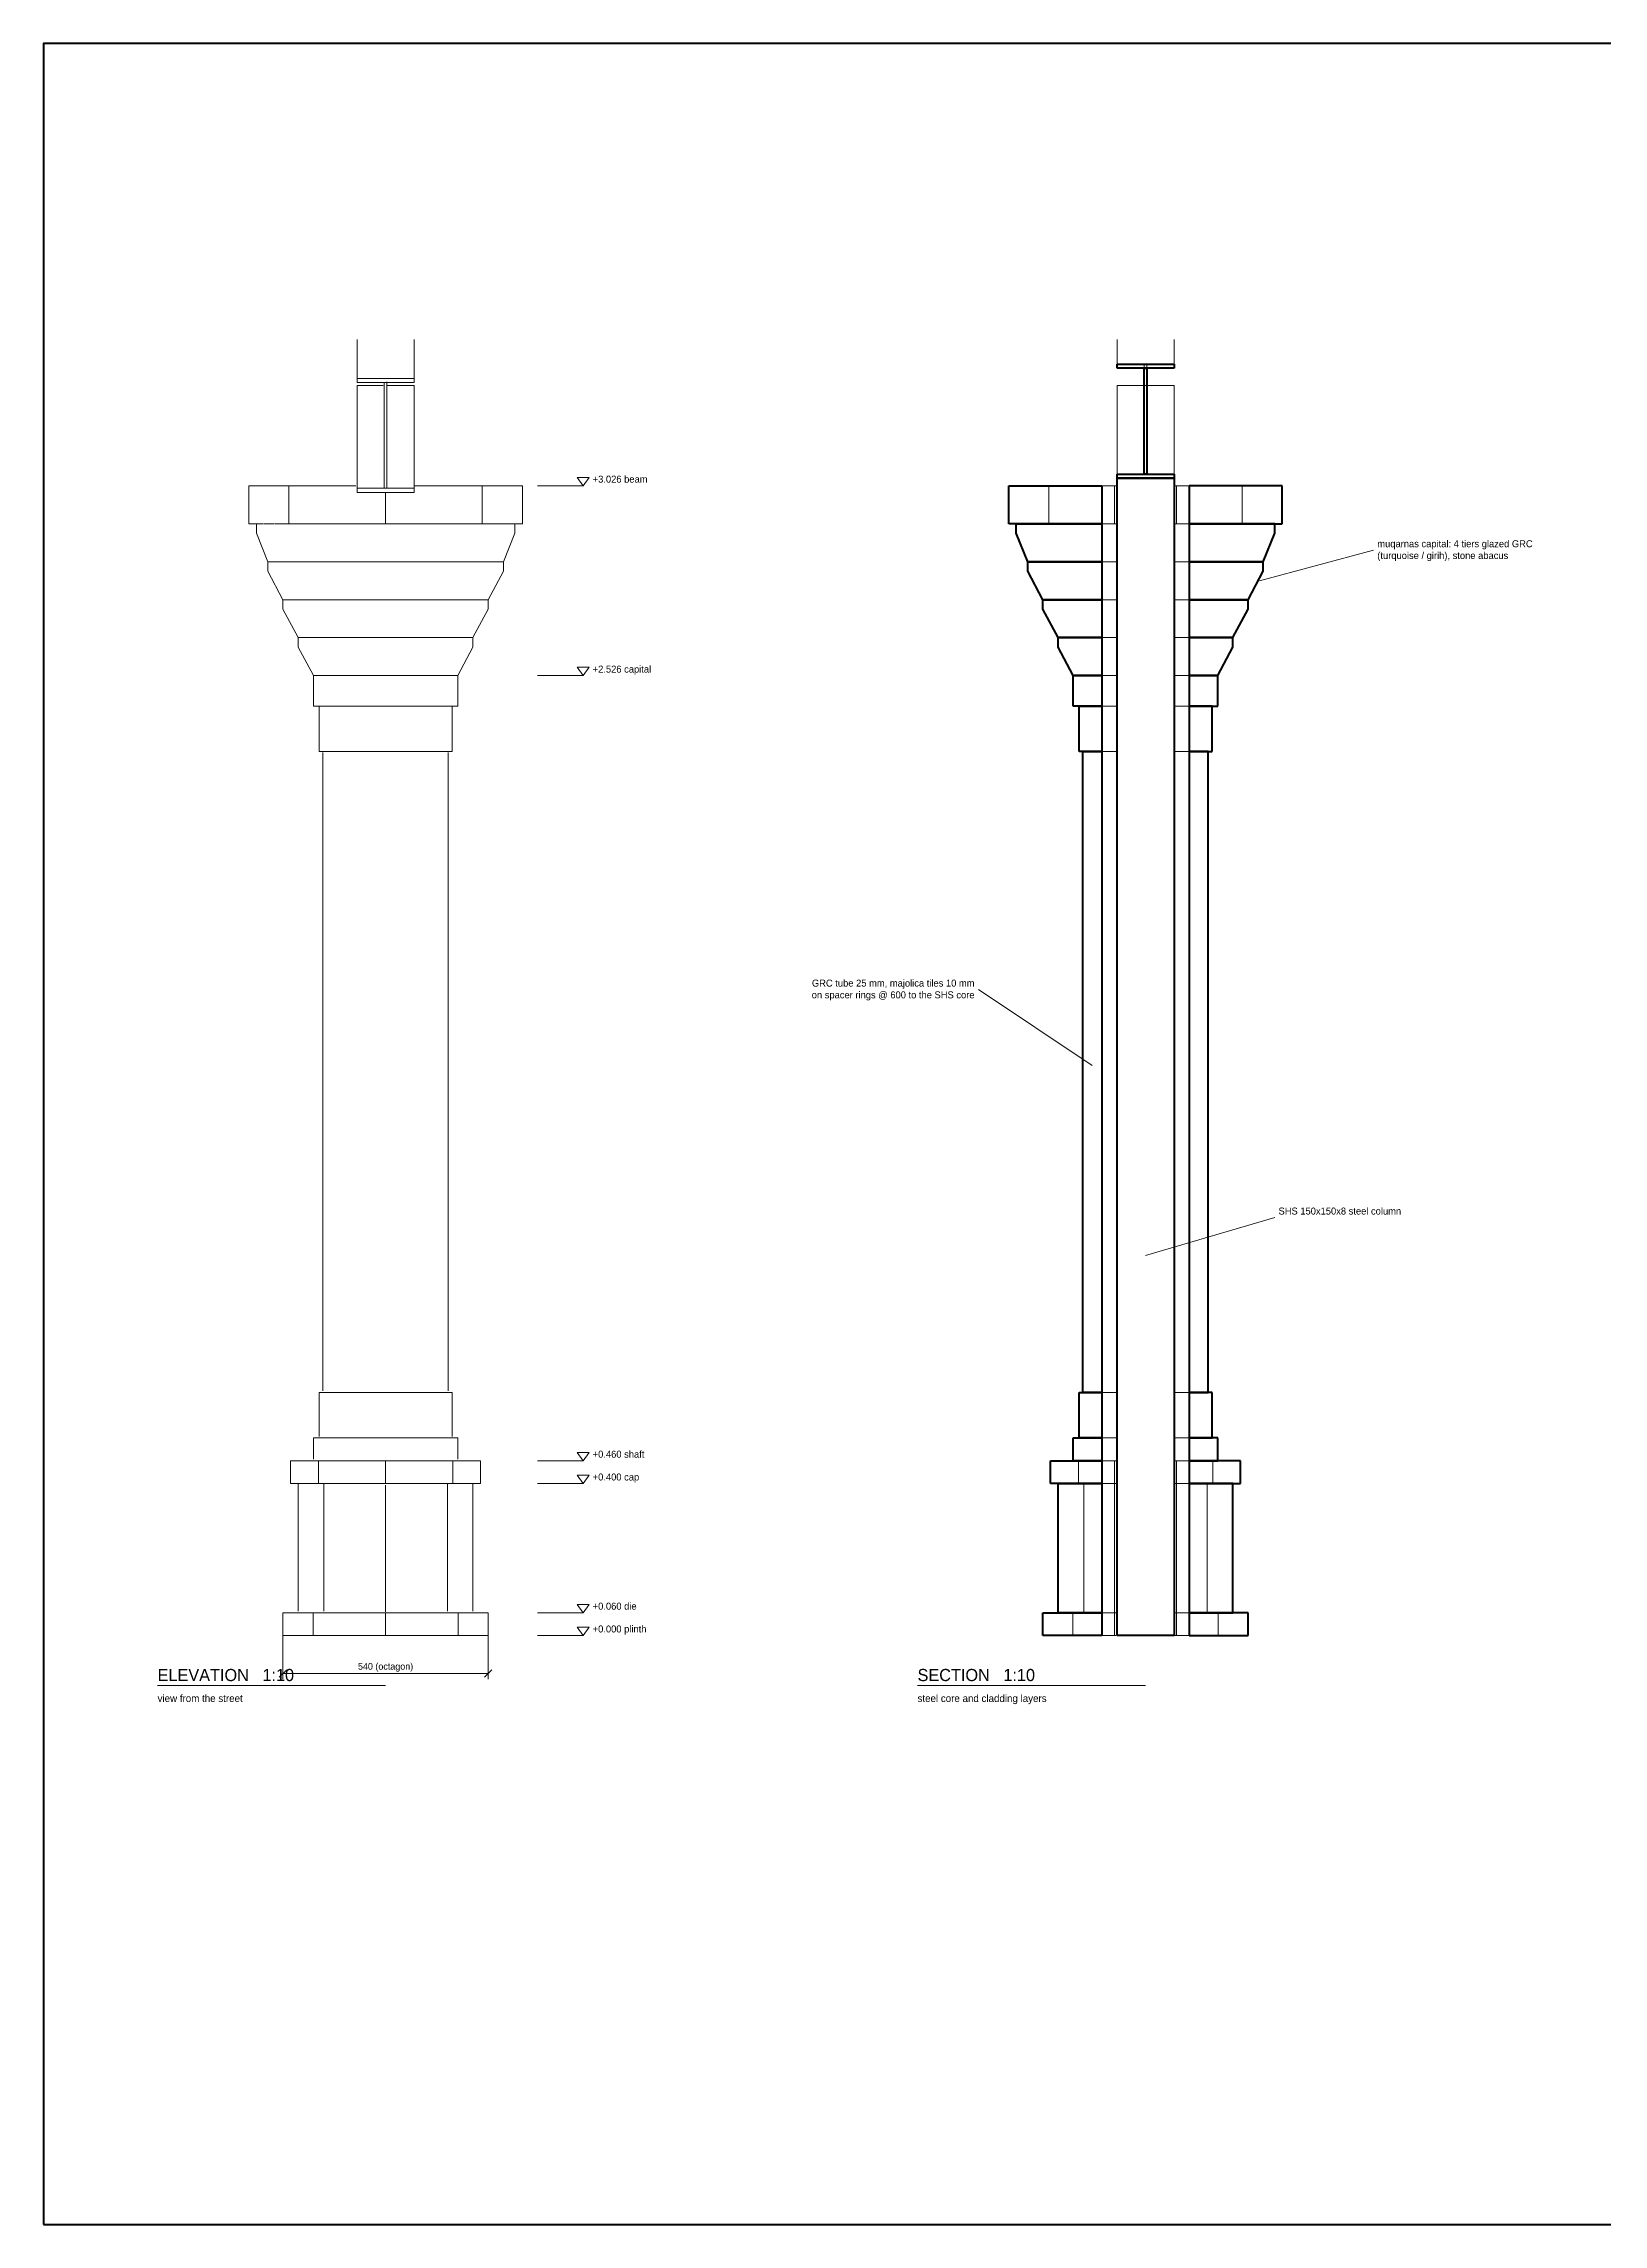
# Model space of a CAD drawing. Header units: metres. Extents: x 10 to 831, y 10 to 584.
# Drawn here: x 10 to 420, y 10 to 584 of the extents above; entities that cross this region are included whole.
import ezdxf
from ezdxf.enums import TextEntityAlignment as Align

# ---------------------------------------------------------------- set-up
doc = ezdxf.new("R2010")
doc.units = ezdxf.units.M
for name, color, linetype, lineweight in [('CUT', 7, 'Continuous', 50), ('DIM', 1, 'Continuous', 13), ('FRAME', 7, 'Continuous', 50), ('TXT', 7, 'Continuous', 18), ('VIS', 8, 'Continuous', 13)]:
    doc.layers.add(name, color=color, linetype=linetype, lineweight=lineweight)

msp = doc.modelspace()

# ---------------------------------------------------------------- linework, layer by layer
at = {"layer": 'CUT'}
for p, q in [((292.5, 499.641), (307.5, 499.641)), ((292.5, 498.571), (292.5, 499.641)), ((307.5, 499.641), (307.5, 498.571)), ((307.5, 498.571), (292.5, 498.571)), ((299.645, 498.571), (300.355, 498.571)), ((299.645, 470.711), (299.645, 498.571)), ((300.355, 498.571), (300.355, 470.711)), ((292.5, 470.711), (307.5, 470.711)), ((292.5, 469.641), (292.5, 470.711)), ((300.355, 470.711), (299.645, 470.711)), ((307.5, 470.711), (307.5, 469.641)), ((264, 457.64), (264, 467.64)), ((264, 467.64), (288.5, 467.64)), ((288.5, 467.64), (288.5, 457.64)), ((292.5, 469.641), (307.5, 469.641)), ((292.5, 165), (292.5, 469.641)), ((307.5, 469.641), (292.5, 469.641)), ((307.5, 469.641), (307.5, 165)), ((336, 467.64), (311.5, 467.64)), ((311.5, 467.64), (311.5, 457.64)), ((336, 457.64), (336, 467.64)), ((288.5, 457.64), (264, 457.64)), ((266, 455.14), (266, 457.64)), ((266, 457.64), (288.5, 457.64)), ((269, 447.64), (266, 455.14)), ((288.5, 457.64), (288.5, 447.64)), ((334, 457.64), (311.5, 457.64)), ((311.5, 457.64), (311.5, 447.64)), ((311.5, 457.64), (336, 457.64)), ((331, 447.64), (334, 455.14)), ((334, 455.14), (334, 457.64)), ((269, 445.14), (269, 447.64)), ((269, 447.64), (288.5, 447.64)), ((288.5, 447.64), (269, 447.64)), ((273, 437.64), (269, 445.14)), ((288.5, 447.64), (288.5, 437.64)), ((331, 447.64), (311.5, 447.64)), ((311.5, 447.64), (311.5, 437.64)), ((311.5, 447.64), (331, 447.64)), ((327, 437.64), (331, 445.14)), ((331, 445.14), (331, 447.64)), ((273, 435.14), (273, 437.64)), ((273, 437.64), (288.5, 437.64)), ((288.5, 437.64), (273, 437.64)), ((288.5, 437.64), (288.5, 427.64)), ((327, 437.64), (311.5, 437.64)), ((311.5, 437.64), (311.5, 427.64)), ((311.5, 437.64), (327, 437.64)), ((327, 435.14), (327, 437.64)), ((277, 427.64), (273, 435.14)), ((323, 427.64), (327, 435.14)), ((277, 425.14), (277, 427.64)), ((277, 427.64), (288.5, 427.64)), ((288.5, 427.64), (277, 427.64)), ((281, 417.64), (277, 425.14)), ((288.5, 427.64), (288.5, 417.64)), ((323, 427.64), (311.5, 427.64)), ((311.5, 427.64), (311.5, 417.64)), ((311.5, 427.64), (323, 427.64)), ((319, 417.64), (323, 425.14)), ((323, 425.14), (323, 427.64)), ((281, 409.64), (281, 417.64)), ((281, 417.64), (288.5, 417.64)), ((288.5, 417.64), (281, 417.64)), ((288.5, 417.64), (288.5, 409.64)), ((319, 417.64), (311.5, 417.64)), ((311.5, 417.64), (311.5, 409.64)), ((311.5, 417.64), (319, 417.64)), ((319, 409.64), (319, 417.64)), ((288.5, 409.64), (281, 409.64)), ((282.5, 397.64), (282.5, 409.64)), ((282.5, 409.64), (288.5, 409.64)), ((288.5, 409.64), (288.5, 397.64)), ((317.5, 409.64), (311.5, 409.64)), ((311.5, 409.64), (311.5, 397.64)), ((311.5, 409.64), (319, 409.64)), ((317.5, 397.64), (317.5, 409.64)), ((288.5, 397.64), (282.5, 397.64)), ((283.5, 229), (283.5, 397.64)), ((283.5, 397.64), (288.5, 397.64)), ((288.5, 397.64), (288.5, 229)), ((316.5, 397.64), (311.5, 397.64)), ((311.5, 397.64), (311.5, 229)), ((311.5, 397.64), (317.5, 397.64)), ((316.5, 229), (316.5, 397.64)), ((282.5, 217), (282.5, 229)), ((282.5, 229), (288.5, 229)), ((288.5, 229), (283.5, 229)), ((288.5, 229), (288.5, 217)), ((317.5, 229), (311.5, 229)), ((311.5, 229), (311.5, 217)), ((311.5, 229), (316.5, 229)), ((317.5, 217), (317.5, 229)), ((281, 211), (281, 217)), ((281, 217), (288.5, 217)), ((288.5, 217), (282.5, 217)), ((288.5, 217), (288.5, 211)), ((319, 217), (311.5, 217)), ((311.5, 217), (311.5, 211)), ((311.5, 217), (317.5, 217)), ((319, 211), (319, 217)), ((275, 205), (275, 211)), ((275, 211), (288.5, 211)), ((288.5, 211), (281, 211)), ((288.5, 211), (288.5, 205)), ((325, 211), (311.5, 211)), ((311.5, 211), (311.5, 205)), ((311.5, 211), (319, 211)), ((325, 205), (325, 211)), ((288.5, 205), (275, 205)), ((277, 171), (277, 205)), ((277, 205), (288.5, 205)), ((288.5, 205), (288.5, 171)), ((323, 205), (311.5, 205)), ((311.5, 205), (311.5, 171)), ((311.5, 205), (325, 205)), ((323, 171), (323, 205)), ((273, 165), (273, 171)), ((273, 171), (288.5, 171)), ((288.5, 171), (277, 171)), ((288.5, 171), (288.5, 165)), ((327, 171), (311.5, 171)), ((311.5, 171), (311.5, 165)), ((311.5, 171), (323, 171)), ((327, 165), (327, 171)), ((288.5, 165), (273, 165)), ((307.5, 165), (292.5, 165)), ((311.5, 165), (327, 165))]:
    msp.add_line(p, q, dxfattribs=at)
at = {"layer": 'DIM'}
for p, q in [((140, 467.641), (152, 467.641)), ((140, 417.641), (152, 417.641)), ((140, 211), (152, 211)), ((140, 205), (152, 205)), ((140, 171), (152, 171)), ((73, 165), (73, 153.5)), ((127, 165), (127, 153.5)), ((140, 165), (152, 165)), ((72, 154), (74, 156)), ((73, 155), (127, 155)), ((126, 154), (128, 156))]:
    msp.add_line(p, q, dxfattribs=at)
for points in [[(150.4, 469.841), (153.6, 469.841), (152, 467.641), (150.4, 469.841)], [(150.4, 419.841), (153.6, 419.841), (152, 417.641), (150.4, 419.841)], [(150.4, 213.2), (153.6, 213.2), (152, 211), (150.4, 213.2)], [(150.4, 207.2), (153.6, 207.2), (152, 205), (150.4, 207.2)], [(150.4, 173.2), (153.6, 173.2), (152, 171), (150.4, 173.2)], [(150.4, 167.2), (153.6, 167.2), (152, 165), (150.4, 167.2)]]:
    msp.add_lwpolyline(points, dxfattribs=at)
at = {"layer": 'FRAME'}
msp.add_lwpolyline([(10, 10), (831, 10), (831, 584), (10, 584), (10, 10)], close=True, dxfattribs=at)
at = {"layer": 'TXT'}
for p, q in [((330, 442.641), (360, 450.641)), ((286, 315), (256, 335)), ((300, 265), (334, 275)), ((40, 151.8), (100, 151.8)), ((240, 151.8), (300, 151.8))]:
    msp.add_line(p, q, dxfattribs=at)
at = {"layer": 'VIS'}
for p, q in [((92.5, 506.141), (92.5, 495.891)), ((107.5, 495.891), (107.5, 506.141)), ((292.5, 506.141), (292.5, 499.641)), ((307.5, 499.641), (307.5, 506.141)), ((292.5, 499.641), (307.5, 499.641)), ((292.5, 498.571), (292.5, 499.641)), ((292.5, 498.571), (292.5, 499.64)), ((299.645, 499.63), (299.645, 498.571)), ((300.355, 498.571), (300.355, 499.64)), ((307.5, 498.571), (307.5, 499.641)), ((307.5, 499.63), (307.5, 498.571)), ((92.5, 495.891), (107.5, 495.891)), ((92.5, 494.821), (92.5, 495.891)), ((92.5, 494.821), (92.5, 494.831)), ((107.5, 494.821), (92.5, 494.821)), ((99.392, 493.995), (92.5, 493.995)), ((92.5, 493.995), (92.5, 466.961)), ((92.5, 493.995), (92.5, 493.728)), ((99.645, 494.821), (100.355, 494.821)), ((99.645, 466.961), (99.645, 494.821)), ((100.355, 493.995), (100.355, 495.004)), ((100.355, 494.821), (100.355, 494.831)), ((100.355, 466.961), (100.355, 494.821)), ((100.355, 493.995), (100.355, 466.961)), ((107.5, 493.995), (100.405, 493.995)), ((107.5, 494.821), (107.5, 495.891)), ((107.5, 495.88), (107.5, 494.821)), ((107.5, 466.961), (107.5, 493.995)), ((307.5, 498.571), (292.5, 498.571)), ((307.5, 493.995), (292.5, 493.995)), ((292.5, 493.995), (292.5, 493.728)), ((292.5, 493.995), (292.5, 470.711)), ((299.645, 498.571), (300.355, 498.571)), ((299.645, 470.711), (299.645, 498.571)), ((299.645, 498.437), (299.645, 493.995)), ((299.645, 493.995), (300.355, 493.995)), ((299.645, 470.711), (299.645, 493.995)), ((300.355, 493.995), (300.355, 498.638)), ((300.355, 470.711), (300.355, 498.571)), ((300.355, 493.995), (300.355, 470.711)), ((307.5, 470.711), (307.5, 493.995)), ((292.5, 470.711), (307.5, 470.711)), ((292.5, 469.641), (292.5, 470.711)), ((292.5, 469.641), (292.5, 470.71)), ((300.355, 470.711), (299.645, 470.711)), ((307.5, 469.641), (307.5, 470.711)), ((307.5, 470.7), (307.5, 469.641)), ((64, 457.64), (64, 467.64)), ((64, 467.64), (64.078, 467.64)), ((74.544, 467.64), (64, 467.64)), ((74.544, 457.64), (74.544, 467.64)), ((92.139, 467.64), (74.544, 467.64)), ((92.5, 466.961), (107.5, 466.961)), ((92.5, 465.891), (92.5, 466.961)), ((92.5, 465.891), (92.5, 465.901)), ((107.5, 465.891), (92.5, 465.891)), ((99.645, 466.961), (99.645, 466.971)), ((100.355, 466.961), (99.645, 466.961)), ((100, 465.64), (100, 457.64)), ((107.5, 465.891), (107.5, 466.961)), ((107.5, 466.95), (107.5, 465.891)), ((125.456, 467.64), (107.674, 467.64)), ((125.456, 457.64), (125.456, 467.64)), ((136, 467.64), (125.456, 467.64)), ((136, 457.64), (136, 467.64)), ((264, 457.64), (264, 467.64)), ((264, 467.64), (274.544, 467.64)), ((264, 467.64), (288.5, 467.64)), ((274.544, 457.64), (274.544, 467.64)), ((274.544, 467.64), (288.582, 467.64)), ((288.5, 467.64), (291.868, 467.64)), ((288.5, 467.64), (288.5, 457.64)), ((291.868, 467.64), (292.423, 467.64)), ((291.868, 467.64), (291.868, 457.64)), ((292.5, 469.641), (307.5, 469.641)), ((292.5, 165), (292.5, 469.641)), ((307.5, 469.641), (292.5, 469.641)), ((292.5, 469.241), (292.5, 165)), ((307.5, 469.641), (307.5, 469.641)), ((307.5, 165), (307.5, 469.641)), ((307.5, 165), (307.5, 469.441)), ((307.762, 467.64), (308.132, 467.64)), ((308.132, 467.64), (311.5, 467.64)), ((308.132, 467.64), (308.132, 457.64)), ((336, 467.64), (311.5, 467.64)), ((311.5, 467.64), (311.5, 457.64)), ((311.605, 467.64), (325.456, 467.64)), ((325.456, 457.64), (325.456, 467.64)), ((325.456, 467.64), (336, 467.64)), ((336, 457.64), (336, 467.64)), ((64, 457.64), (64.078, 457.64)), ((67.722, 457.64), (64, 457.64)), ((66, 455.14), (66, 457.432)), ((69, 447.64), (66, 455.14)), ((68.588, 457.64), (67.843, 457.64)), ((69.272, 457.64), (68.574, 457.64)), ((70.598, 457.64), (68.588, 457.64)), ((74.544, 457.64), (70.745, 457.64)), ((83.903, 457.64), (74.544, 457.64)), ((86.989, 457.64), (83.813, 457.64)), ((90.537, 457.64), (86.989, 457.64)), ((88.769, 457.64), (87.085, 457.64)), ((100, 457.64), (90.454, 457.64)), ((109.359, 457.64), (100, 457.64)), ((113.011, 457.64), (109.266, 457.64)), ((112.728, 457.64), (111.043, 457.64)), ((116.02, 457.64), (113.011, 457.64)), ((125.456, 457.64), (115.91, 457.64)), ((129.177, 457.64), (125.456, 457.64)), ((131.412, 457.64), (129.29, 457.64)), ((131.348, 457.64), (130.65, 457.64)), ((131, 447.64), (134, 455.14)), ((132.118, 457.64), (131.412, 457.64)), ((136, 457.64), (132.201, 457.64)), ((134, 455.14), (134, 457.432)), ((288.5, 457.64), (264, 457.64)), ((264, 457.64), (265.938, 457.64)), ((266, 455.14), (266, 457.64)), ((266, 457.64), (267.843, 457.64)), ((266, 457.64), (288.5, 457.64)), ((269, 447.64), (266, 455.14)), ((267.877, 457.64), (270.745, 457.64)), ((270.822, 457.64), (275.958, 457.64)), ((274.079, 457.64), (274.544, 457.64)), ((274.544, 457.64), (275.854, 457.64)), ((275.958, 457.64), (283.813, 457.64)), ((283.903, 457.64), (288.582, 457.64)), ((288.5, 457.64), (288.54, 457.64)), ((288.5, 457.64), (288.5, 447.64)), ((291.868, 457.64), (288.5, 457.64)), ((291.868, 457.64), (292.038, 457.64)), ((292.238, 457.64), (291.868, 457.64)), ((308.132, 457.64), (307.577, 457.64)), ((308.132, 457.64), (308.245, 457.64)), ((311.5, 457.64), (308.132, 457.64)), ((334, 457.64), (311.5, 457.64)), ((311.5, 457.64), (311.5, 447.64)), ((311.5, 457.64), (336, 457.64)), ((311.605, 457.64), (316.284, 457.64)), ((316.354, 457.64), (324.042, 457.64)), ((324.042, 457.64), (329.29, 457.64)), ((324.333, 457.64), (325.456, 457.64)), ((325.456, 457.64), (325.999, 457.64)), ((329.332, 457.64), (332.201, 457.64)), ((331, 447.64), (334, 455.14)), ((332.196, 457.64), (334, 457.64)), ((334, 455.14), (334, 457.64)), ((334.139, 457.64), (336, 457.64)), ((69, 445.14), (69, 447.64)), ((69, 447.64), (69.039, 447.64)), ((71.36, 447.64), (69, 447.64)), ((69, 447.64), (69.039, 447.64)), ((71.36, 447.64), (69, 447.64)), ((73, 437.64), (69, 445.14)), ((78.08, 447.64), (71.36, 447.64)), ((78.08, 447.64), (71.36, 447.64)), ((88.137, 447.64), (78.08, 447.64)), ((88.137, 447.64), (78.08, 447.64)), ((100, 447.64), (88.137, 447.64)), ((100, 447.64), (88.137, 447.64)), ((111.863, 447.64), (100, 447.64)), ((111.863, 447.64), (100, 447.64)), ((121.92, 447.64), (111.863, 447.64)), ((121.92, 447.64), (111.863, 447.64)), ((128.64, 447.64), (121.92, 447.64)), ((128.64, 447.64), (121.92, 447.64)), ((127, 437.64), (131, 445.14)), ((131, 447.64), (128.64, 447.64)), ((131, 447.64), (128.64, 447.64)), ((131, 445.14), (131, 447.64)), ((269, 445.14), (269, 447.64)), ((269, 447.64), (271.36, 447.64)), ((269, 447.64), (288.5, 447.64)), ((288.5, 447.64), (269, 447.64)), ((269, 447.64), (271.36, 447.64)), ((273, 437.64), (269, 445.14)), ((271.36, 447.64), (278.08, 447.64)), ((271.36, 447.64), (278.08, 447.64)), ((278.08, 447.64), (288.137, 447.64)), ((278.08, 447.64), (288.137, 447.64)), ((288.137, 447.64), (288.335, 447.64)), ((288.137, 447.64), (288.335, 447.64)), ((288.5, 447.64), (289.375, 447.64)), ((288.5, 447.64), (288.5, 437.64)), ((289.375, 447.64), (288.5, 447.64)), ((289.375, 447.64), (291.868, 447.64)), ((291.868, 447.64), (289.375, 447.64)), ((291.868, 447.64), (292.377, 447.64)), ((292.207, 447.64), (291.868, 447.64)), ((308.132, 447.64), (307.623, 447.64)), ((307.793, 447.64), (308.132, 447.64)), ((308.132, 447.64), (310.625, 447.64)), ((310.625, 447.64), (308.132, 447.64)), ((310.625, 447.64), (311.5, 447.64)), ((311.5, 447.64), (310.625, 447.64)), ((331, 447.64), (311.5, 447.64)), ((311.5, 447.64), (311.5, 437.64)), ((311.5, 447.64), (331, 447.64)), ((311.863, 447.64), (321.92, 447.64)), ((311.863, 447.64), (321.92, 447.64)), ((321.92, 447.64), (328.64, 447.64)), ((321.92, 447.64), (328.64, 447.64)), ((327, 437.64), (331, 445.14)), ((328.64, 447.64), (331, 447.64)), ((328.64, 447.64), (331, 447.64)), ((331, 445.14), (331, 447.64)), ((73, 435.14), (73, 437.64)), ((73, 437.64), (73.039, 437.64)), ((75.055, 437.64), (73, 437.64)), ((73, 437.64), (73.039, 437.64)), ((75.055, 437.64), (73, 437.64)), ((80.908, 437.64), (75.055, 437.64)), ((80.908, 437.64), (75.055, 437.64)), ((89.668, 437.64), (80.908, 437.64)), ((89.668, 437.64), (80.908, 437.64)), ((100, 437.64), (89.668, 437.64)), ((100, 437.64), (89.668, 437.64)), ((110.333, 437.64), (100, 437.64)), ((110.333, 437.64), (100, 437.64)), ((119.092, 437.64), (110.333, 437.64)), ((119.092, 437.64), (110.333, 437.64)), ((124.945, 437.64), (119.092, 437.64)), ((124.945, 437.64), (119.092, 437.64)), ((127, 437.64), (124.945, 437.64)), ((127, 437.64), (124.945, 437.64)), ((127, 435.14), (127, 437.64)), ((273, 435.14), (273, 437.64)), ((273, 437.64), (275.055, 437.64)), ((273, 437.64), (288.5, 437.64)), ((288.5, 437.64), (273, 437.64)), ((273, 437.64), (275.055, 437.64)), ((275.055, 437.64), (280.908, 437.64)), ((275.055, 437.64), (280.908, 437.64)), ((280.908, 437.64), (288.488, 437.64)), ((280.908, 437.64), (288.488, 437.64)), ((288.5, 437.64), (289.375, 437.64)), ((288.5, 437.64), (288.5, 427.64)), ((289.375, 437.64), (288.5, 437.64)), ((289.375, 437.64), (291.868, 437.64)), ((291.868, 437.64), (289.375, 437.64)), ((291.868, 437.64), (292.377, 437.64)), ((292.207, 437.64), (291.868, 437.64)), ((308.132, 437.64), (307.623, 437.64)), ((307.793, 437.64), (308.132, 437.64)), ((308.132, 437.64), (310.625, 437.64)), ((310.625, 437.64), (308.132, 437.64)), ((310.625, 437.64), (311.5, 437.64)), ((311.5, 437.64), (310.625, 437.64)), ((327, 437.64), (311.5, 437.64)), ((311.5, 437.64), (311.5, 427.64)), ((311.5, 437.64), (327, 437.64)), ((311.68, 437.64), (319.092, 437.64)), ((311.68, 437.64), (319.092, 437.64)), ((319.092, 437.64), (324.945, 437.64)), ((319.092, 437.64), (324.945, 437.64)), ((324.945, 437.64), (327, 437.64)), ((324.945, 437.64), (327, 437.64)), ((327, 435.14), (327, 437.64)), ((77, 427.64), (73, 435.14)), ((123, 427.64), (127, 435.14)), ((277, 427.64), (273, 435.14)), ((323, 427.64), (327, 435.14)), ((77, 425.14), (77, 427.64)), ((77, 427.64), (77.04, 427.64)), ((78.751, 427.64), (77, 427.64)), ((77, 427.64), (77.04, 427.64)), ((78.751, 427.64), (77, 427.64)), ((81, 417.64), (77, 425.14)), ((83.737, 427.64), (78.751, 427.64)), ((83.737, 427.64), (78.751, 427.64)), ((91.198, 427.64), (83.737, 427.64)), ((91.198, 427.64), (83.737, 427.64)), ((100, 427.64), (91.198, 427.64)), ((100, 427.64), (91.198, 427.64)), ((108.802, 427.64), (100, 427.64)), ((108.802, 427.64), (100, 427.64)), ((116.264, 427.64), (108.802, 427.64)), ((116.264, 427.64), (108.802, 427.64)), ((121.249, 427.64), (116.264, 427.64)), ((121.249, 427.64), (116.264, 427.64)), ((119, 417.64), (123, 425.14)), ((123, 427.64), (121.249, 427.64)), ((123, 427.64), (121.249, 427.64)), ((123, 425.14), (123, 427.64)), ((277, 425.14), (277, 427.64)), ((277, 427.64), (278.751, 427.64)), ((277, 427.64), (288.5, 427.64)), ((288.5, 427.64), (277, 427.64)), ((277, 427.64), (278.751, 427.64)), ((281, 417.64), (277, 425.14)), ((278.751, 427.64), (283.737, 427.64)), ((278.751, 427.64), (283.737, 427.64)), ((283.737, 427.64), (288.655, 427.64)), ((283.737, 427.64), (288.655, 427.64)), ((288.5, 427.64), (289.375, 427.64)), ((288.5, 427.64), (288.5, 417.64)), ((289.375, 427.64), (288.5, 427.64)), ((289.375, 427.64), (291.868, 427.64)), ((291.868, 427.64), (289.375, 427.64)), ((291.868, 427.64), (292.377, 427.64)), ((292.207, 427.64), (291.868, 427.64)), ((308.132, 427.64), (307.623, 427.64)), ((307.793, 427.64), (308.132, 427.64)), ((308.132, 427.64), (310.625, 427.64)), ((310.625, 427.64), (308.132, 427.64)), ((310.625, 427.64), (311.5, 427.64)), ((311.5, 427.64), (310.625, 427.64)), ((323, 427.64), (311.5, 427.64)), ((311.5, 427.64), (311.5, 417.64)), ((311.5, 427.64), (323, 427.64)), ((311.515, 427.64), (316.264, 427.64)), ((311.515, 427.64), (316.264, 427.64)), ((316.264, 427.64), (321.249, 427.64)), ((316.264, 427.64), (321.249, 427.64)), ((319, 417.64), (323, 425.14)), ((321.249, 427.64), (323, 427.64)), ((321.249, 427.64), (323, 427.64)), ((323, 425.14), (323, 427.64)), ((81, 409.64), (81, 417.64)), ((81, 417.64), (81.02, 417.64)), ((81.365, 417.64), (81, 417.64)), ((81, 417.64), (81.04, 417.64)), ((82.446, 417.64), (81.365, 417.64)), ((82.446, 417.64), (82.406, 417.64)), ((84.202, 417.64), (82.446, 417.64)), ((86.565, 417.64), (84.202, 417.64)), ((86.565, 417.64), (86.451, 417.64)), ((89.444, 417.64), (86.565, 417.64)), ((92.729, 417.64), (89.444, 417.64)), ((92.729, 417.64), (92.558, 417.64)), ((96.293, 417.64), (92.729, 417.64)), ((100, 417.64), (96.293, 417.64)), ((100, 417.64), (99.798, 417.64)), ((103.707, 417.64), (100, 417.64)), ((107.271, 417.64), (103.707, 417.64)), ((107.271, 417.64), (107.069, 417.64)), ((110.556, 417.64), (107.271, 417.64)), ((113.435, 417.64), (110.556, 417.64)), ((113.435, 417.64), (113.264, 417.64)), ((115.798, 417.64), (113.435, 417.64)), ((117.554, 417.64), (115.798, 417.64)), ((117.554, 417.64), (117.439, 417.64)), ((118.635, 417.64), (117.554, 417.64)), ((119, 417.64), (118.635, 417.64)), ((119, 417.64), (118.96, 417.64)), ((119, 409.64), (119, 417.64)), ((281, 409.64), (281, 417.64)), ((281, 417.64), (281.02, 417.64)), ((281, 417.64), (288.5, 417.64)), ((288.5, 417.64), (281, 417.64)), ((281, 417.64), (282.446, 417.64)), ((282.446, 417.64), (282.544, 417.64)), ((282.446, 417.64), (286.565, 417.64)), ((286.565, 417.64), (286.725, 417.64)), ((286.565, 417.64), (288.448, 417.64)), ((288.5, 417.64), (288.522, 417.64)), ((288.5, 417.64), (288.5, 409.64)), ((289.375, 417.64), (288.5, 417.64)), ((289.375, 417.64), (289.482, 417.64)), ((291.868, 417.64), (289.375, 417.64)), ((291.868, 417.64), (292.043, 417.64)), ((292.207, 417.64), (291.868, 417.64)), ((308.132, 417.64), (307.623, 417.64)), ((308.132, 417.64), (308.275, 417.64)), ((310.625, 417.64), (308.132, 417.64)), ((310.625, 417.64), (310.69, 417.64)), ((311.5, 417.64), (310.625, 417.64)), ((319, 417.64), (311.5, 417.64)), ((311.5, 417.64), (311.5, 409.64)), ((311.5, 417.64), (319, 417.64)), ((311.723, 417.64), (313.435, 417.64)), ((313.435, 417.64), (313.566, 417.64)), ((313.435, 417.64), (317.554, 417.64)), ((317.554, 417.64), (317.614, 417.64)), ((317.554, 417.64), (319, 417.64)), ((319, 409.64), (319, 417.64)), ((81, 409.64), (81.02, 409.64)), ((81.365, 409.64), (81, 409.64)), ((82.446, 409.64), (81.365, 409.64)), ((84.202, 409.64), (82.446, 409.64)), ((82.5, 397.64), (82.5, 409.433)), ((86.565, 409.64), (84.202, 409.64)), ((89.444, 409.64), (86.565, 409.64)), ((92.729, 409.64), (89.444, 409.64)), ((96.293, 409.64), (92.729, 409.64)), ((100, 409.64), (96.293, 409.64)), ((103.707, 409.64), (100, 409.64)), ((107.271, 409.64), (103.707, 409.64)), ((110.556, 409.64), (107.271, 409.64)), ((113.435, 409.64), (110.556, 409.64)), ((115.798, 409.64), (113.435, 409.64)), ((117.554, 409.64), (115.798, 409.64)), ((117.5, 397.64), (117.5, 409.433)), ((118.635, 409.64), (117.554, 409.64)), ((119, 409.64), (118.635, 409.64)), ((288.5, 409.64), (281, 409.64)), ((281, 409.64), (281.365, 409.64)), ((281.365, 409.64), (282.446, 409.64)), ((282.446, 409.64), (282.544, 409.64)), ((282.5, 397.64), (282.5, 409.64)), ((282.5, 409.64), (282.836, 409.64)), ((282.5, 409.64), (288.5, 409.64)), ((282.836, 409.64), (283.832, 409.64)), ((283.832, 409.64), (285.449, 409.64)), ((285.449, 409.64), (287.626, 409.64)), ((287.626, 409.64), (288.454, 409.64)), ((288.5, 409.64), (288.721, 409.64)), ((288.5, 409.64), (288.5, 397.64)), ((288.721, 409.64), (288.5, 409.64)), ((288.721, 409.64), (289.375, 409.64)), ((289.375, 409.64), (288.721, 409.64)), ((289.375, 409.64), (290.438, 409.64)), ((290.438, 409.64), (289.375, 409.64)), ((290.438, 409.64), (291.868, 409.64)), ((291.868, 409.64), (290.438, 409.64)), ((291.868, 409.64), (292.391, 409.64)), ((292.217, 409.64), (291.868, 409.64)), ((308.132, 409.64), (307.609, 409.64)), ((307.783, 409.64), (308.132, 409.64)), ((308.132, 409.64), (309.562, 409.64)), ((309.562, 409.64), (308.132, 409.64)), ((309.562, 409.64), (310.625, 409.64)), ((310.625, 409.64), (309.562, 409.64)), ((310.625, 409.64), (311.279, 409.64)), ((311.279, 409.64), (310.625, 409.64)), ((311.279, 409.64), (311.5, 409.64)), ((311.5, 409.64), (311.279, 409.64)), ((317.5, 409.64), (311.5, 409.64)), ((311.5, 409.64), (311.5, 397.64)), ((311.5, 409.64), (319, 409.64)), ((311.711, 409.64), (312.374, 409.64)), ((312.374, 409.64), (314.551, 409.64)), ((314.551, 409.64), (316.168, 409.64)), ((316.168, 409.64), (317.164, 409.64)), ((317.164, 409.64), (317.5, 409.64)), ((317.5, 397.64), (317.5, 409.64)), ((317.554, 409.64), (318.635, 409.64)), ((318.635, 409.64), (319, 409.64)), ((82.5, 397.64), (82.521, 397.64)), ((82.836, 397.64), (82.5, 397.64)), ((83.832, 397.64), (82.836, 397.64)), ((83.5, 229.401), (83.5, 397.44)), ((85.449, 397.64), (83.832, 397.64)), ((87.626, 397.64), (85.449, 397.64)), ((90.278, 397.64), (87.626, 397.64)), ((93.303, 397.64), (90.278, 397.64)), ((96.586, 397.64), (93.303, 397.64)), ((100, 397.64), (96.586, 397.64)), ((103.414, 397.64), (100, 397.64)), ((106.697, 397.64), (103.414, 397.64)), ((109.723, 397.64), (106.697, 397.64)), ((112.374, 397.64), (109.723, 397.64)), ((114.551, 397.64), (112.374, 397.64)), ((116.168, 397.64), (114.551, 397.64)), ((117.164, 397.64), (116.168, 397.64)), ((116.5, 229.401), (116.5, 397.44)), ((117.5, 397.64), (117.164, 397.64)), ((288.5, 397.64), (282.5, 397.64)), ((282.5, 397.64), (282.836, 397.64)), ((282.836, 397.64), (283.521, 397.64)), ((283.5, 229), (283.5, 397.64)), ((283.5, 397.64), (283.817, 397.64)), ((283.5, 397.64), (288.5, 397.64)), ((283.817, 397.64), (284.756, 397.64)), ((284.756, 397.64), (286.281, 397.64)), ((286.281, 397.64), (288.333, 397.64)), ((288.333, 397.64), (288.489, 397.64)), ((288.5, 397.64), (288.721, 397.64)), ((288.5, 397.64), (288.5, 229)), ((288.721, 397.64), (288.5, 397.64)), ((288.721, 397.64), (289.375, 397.64)), ((289.375, 397.64), (288.721, 397.64)), ((289.375, 397.64), (290.438, 397.64)), ((290.438, 397.64), (289.375, 397.64)), ((290.438, 397.64), (291.868, 397.64)), ((291.868, 397.64), (290.438, 397.64)), ((291.868, 397.64), (292.391, 397.64)), ((292.217, 397.64), (291.868, 397.64)), ((308.132, 397.64), (307.609, 397.64)), ((307.783, 397.64), (308.132, 397.64)), ((308.132, 397.64), (309.562, 397.64)), ((309.562, 397.64), (308.132, 397.64)), ((309.562, 397.64), (310.625, 397.64)), ((310.625, 397.64), (309.562, 397.64)), ((310.625, 397.64), (311.279, 397.64)), ((311.279, 397.64), (310.625, 397.64)), ((311.279, 397.64), (311.5, 397.64)), ((311.5, 397.64), (311.279, 397.64)), ((316.5, 397.64), (311.5, 397.64)), ((311.5, 397.64), (311.5, 229)), ((311.5, 397.64), (317.5, 397.64)), ((311.667, 397.64), (313.719, 397.64)), ((313.719, 397.64), (315.244, 397.64)), ((315.244, 397.64), (316.183, 397.64)), ((316.183, 397.64), (316.5, 397.64)), ((316.5, 229), (316.5, 397.64)), ((316.541, 397.64), (317.164, 397.64)), ((317.164, 397.64), (317.5, 397.64)), ((82.5, 217.4), (82.5, 229)), ((82.5, 229), (82.521, 229)), ((82.836, 229), (82.5, 229)), ((83.832, 229), (82.836, 229)), ((85.449, 229), (83.832, 229)), ((87.626, 229), (85.449, 229)), ((90.278, 229), (87.626, 229)), ((93.303, 229), (90.278, 229)), ((96.586, 229), (93.303, 229)), ((100, 229), (96.586, 229)), ((103.414, 229), (100, 229)), ((106.697, 229), (103.414, 229)), ((109.723, 229), (106.697, 229)), ((112.374, 229), (109.723, 229)), ((114.551, 229), (112.374, 229)), ((116.168, 229), (114.551, 229)), ((117.164, 229), (116.168, 229)), ((117.5, 229), (117.164, 229)), ((117.5, 217.4), (117.5, 229)), ((282.5, 217), (282.5, 229)), ((282.5, 229), (282.836, 229)), ((282.5, 229), (288.5, 229)), ((282.836, 229), (283.521, 229)), ((288.5, 229), (283.5, 229)), ((283.5, 229), (283.817, 229)), ((283.817, 229), (284.756, 229)), ((284.756, 229), (286.281, 229)), ((286.281, 229), (288.333, 229)), ((288.333, 229), (288.489, 229)), ((288.5, 229), (288.721, 229)), ((288.5, 229), (288.5, 217)), ((288.721, 229), (288.5, 229)), ((288.721, 229), (289.375, 229)), ((289.375, 229), (288.721, 229)), ((289.375, 229), (290.438, 229)), ((290.438, 229), (289.375, 229)), ((290.438, 229), (291.868, 229)), ((291.868, 229), (290.438, 229)), ((291.868, 229), (292.391, 229)), ((292.217, 229), (291.868, 229)), ((308.132, 229), (307.609, 229)), ((307.783, 229), (308.132, 229)), ((308.132, 229), (309.562, 229)), ((309.562, 229), (308.132, 229)), ((309.562, 229), (310.625, 229)), ((310.625, 229), (309.562, 229)), ((310.625, 229), (311.279, 229)), ((311.279, 229), (310.625, 229)), ((311.279, 229), (311.5, 229)), ((311.5, 229), (311.279, 229)), ((317.5, 229), (311.5, 229)), ((311.5, 229), (311.5, 217)), ((311.5, 229), (316.5, 229)), ((311.667, 229), (313.719, 229)), ((313.719, 229), (315.244, 229)), ((315.244, 229), (316.183, 229)), ((316.183, 229), (316.5, 229)), ((316.541, 229), (317.164, 229)), ((317.164, 229), (317.5, 229)), ((317.5, 217), (317.5, 229)), ((81, 211.429), (81, 217)), ((81, 217), (81.02, 217)), ((81.365, 217), (81, 217)), ((82.446, 217), (81.365, 217)), ((84.202, 217), (82.446, 217)), ((86.565, 217), (84.202, 217)), ((89.444, 217), (86.565, 217)), ((92.729, 217), (89.444, 217)), ((96.293, 217), (92.729, 217)), ((100, 217), (96.293, 217)), ((103.707, 217), (100, 217)), ((107.271, 217), (103.707, 217)), ((110.556, 217), (107.271, 217)), ((113.435, 217), (110.556, 217)), ((115.798, 217), (113.435, 217)), ((117.554, 217), (115.798, 217)), ((118.635, 217), (117.554, 217)), ((119, 217), (118.635, 217)), ((119, 211.429), (119, 217)), ((281, 211), (281, 217)), ((281, 217), (281.365, 217)), ((281, 217), (288.5, 217)), ((281.365, 217), (282.446, 217)), ((282.446, 217), (282.544, 217)), ((288.5, 217), (282.5, 217)), ((282.5, 217), (282.836, 217)), ((282.836, 217), (283.832, 217)), ((283.832, 217), (285.449, 217)), ((285.449, 217), (287.626, 217)), ((287.626, 217), (288.454, 217)), ((288.5, 217), (288.721, 217)), ((288.5, 217), (288.5, 211)), ((288.721, 217), (288.5, 217)), ((288.721, 217), (289.375, 217)), ((289.375, 217), (288.721, 217)), ((289.375, 217), (290.438, 217)), ((290.438, 217), (289.375, 217)), ((290.438, 217), (291.868, 217)), ((291.868, 217), (290.438, 217)), ((291.868, 217), (292.391, 217)), ((292.217, 217), (291.868, 217)), ((308.132, 217), (307.609, 217)), ((307.783, 217), (308.132, 217)), ((308.132, 217), (309.562, 217)), ((309.562, 217), (308.132, 217)), ((309.562, 217), (310.625, 217)), ((310.625, 217), (309.562, 217)), ((310.625, 217), (311.279, 217)), ((311.279, 217), (310.625, 217)), ((311.279, 217), (311.5, 217)), ((311.5, 217), (311.279, 217)), ((319, 217), (311.5, 217)), ((311.5, 217), (311.5, 211)), ((311.5, 217), (317.5, 217)), ((311.711, 217), (312.374, 217)), ((312.374, 217), (314.551, 217)), ((314.551, 217), (316.168, 217)), ((316.168, 217), (317.164, 217)), ((317.164, 217), (317.5, 217)), ((317.554, 217), (318.635, 217)), ((318.635, 217), (319, 217)), ((319, 211), (319, 217)), ((75, 205), (75, 211)), ((75, 211), (75.078, 211)), ((82.322, 211), (75, 211)), ((82.322, 205), (82.322, 211)), ((100, 211), (82.322, 211)), ((100, 211), (100, 205)), ((117.678, 211), (100, 211)), ((117.678, 205), (117.678, 211)), ((125, 211), (117.678, 211)), ((125, 205), (125, 211)), ((275, 205), (275, 211)), ((275, 211), (280.998, 211)), ((275, 211), (288.5, 211)), ((288.5, 211), (281, 211)), ((281, 211), (281.365, 211)), ((281.365, 211), (282.446, 211)), ((282.322, 205.4), (282.322, 210.8)), ((282.446, 211), (284.202, 211)), ((284.202, 211), (286.565, 211)), ((286.565, 211), (288.644, 211)), ((288.5, 211), (291.868, 211)), ((288.5, 211), (288.5, 205)), ((291.868, 211), (291.725, 211)), ((291.868, 211), (292.423, 211)), ((291.868, 211), (291.868, 205)), ((307.762, 211), (308.132, 211)), ((308.132, 211), (307.957, 211)), ((308.132, 211), (311.5, 211)), ((308.132, 211), (308.132, 205)), ((311.5, 211), (311.478, 211)), ((325, 211), (311.5, 211)), ((311.5, 211), (311.5, 205)), ((311.5, 211), (319, 211)), ((311.516, 211), (313.435, 211)), ((313.435, 211), (315.798, 211)), ((315.798, 211), (317.554, 211)), ((317.554, 211), (318.635, 211)), ((317.678, 205.4), (317.678, 210.8)), ((318.635, 211), (319, 211)), ((319.08, 211), (325, 211)), ((325, 205), (325, 211)), ((75, 205), (75.078, 205)), ((82.322, 205), (75, 205)), ((77, 171.4), (77, 204.8)), ((100, 205), (82.322, 205)), ((83.737, 171.4), (83.737, 204.8)), ((117.678, 205), (100, 205)), ((100, 204.6), (100, 171.2)), ((116.264, 171.4), (116.264, 204.8)), ((125, 205), (117.678, 205)), ((123, 171.4), (123, 204.8)), ((288.5, 205), (275, 205)), ((275, 205), (276.947, 205)), ((277, 171), (277, 205)), ((277, 205), (283.737, 205)), ((277, 205), (288.5, 205)), ((283.737, 171), (283.737, 205)), ((283.737, 205), (288.357, 205)), ((288.5, 205), (291.868, 205)), ((288.5, 205), (288.5, 171)), ((291.868, 205), (288.5, 205)), ((291.868, 205), (292.423, 205)), ((291.868, 205), (291.868, 171)), ((292.238, 205), (291.868, 205)), ((308.132, 205), (307.577, 205)), ((307.762, 205), (308.132, 205)), ((308.132, 205), (311.5, 205)), ((308.132, 205), (308.132, 171)), ((311.5, 205), (308.132, 205)), ((323, 205), (311.5, 205)), ((311.5, 205), (311.5, 171)), ((311.5, 205), (325, 205)), ((311.828, 205), (316.264, 205)), ((316.264, 171), (316.264, 205)), ((316.264, 205), (323, 205)), ((323, 171), (323, 205)), ((323.131, 205), (325, 205)), ((73, 165), (73, 171)), ((73, 171), (73.078, 171)), ((80.908, 171), (73, 171)), ((80.908, 165), (80.908, 171)), ((100, 171), (80.908, 171)), ((100, 171), (100, 165)), ((119.092, 171), (100, 171)), ((119.092, 165), (119.092, 171)), ((127, 171), (119.092, 171)), ((127, 165), (127, 171)), ((273, 165), (273, 171)), ((273, 171), (276.954, 171)), ((273, 171), (288.5, 171)), ((288.5, 171), (277, 171)), ((277, 171), (283.737, 171)), ((280.908, 165), (280.908, 170.8)), ((283.737, 171), (288.357, 171)), ((288.5, 171), (291.868, 171)), ((288.5, 171), (288.5, 165)), ((291.868, 171), (288.5, 171)), ((291.868, 171), (292.423, 171)), ((291.868, 171), (291.868, 165)), ((292.238, 171), (291.868, 171)), ((308.132, 171), (307.577, 171)), ((307.762, 171), (308.132, 171)), ((308.132, 171), (311.5, 171)), ((308.132, 171), (308.132, 165)), ((311.5, 171), (308.132, 171)), ((327, 171), (311.5, 171)), ((311.5, 171), (311.5, 165)), ((311.5, 171), (323, 171)), ((311.828, 171), (316.264, 171)), ((316.264, 171), (323, 171)), ((319.092, 165), (319.092, 170.8)), ((323.123, 171), (327, 171)), ((327, 165), (327, 171)), ((73, 165), (73.078, 165)), ((80.908, 165), (73, 165)), ((100, 165), (80.908, 165)), ((119.092, 165), (100, 165)), ((127, 165), (119.092, 165)), ((288.5, 165), (273, 165)), ((273, 165), (280.908, 165)), ((280.908, 165), (288.582, 165)), ((291.868, 165), (288.5, 165)), ((292.238, 165), (291.868, 165)), ((292.5, 165), (307.5, 165)), ((292.5, 165), (292.5, 165)), ((307.5, 165), (292.5, 165)), ((307.5, 165), (307.5, 165)), ((308.132, 165), (307.577, 165)), ((311.5, 165), (308.132, 165)), ((311.5, 165), (327, 165)), ((311.605, 165), (319.092, 165)), ((319.092, 165), (327, 165))]:
    msp.add_line(p, q, dxfattribs=at)

# ---------------------------------------------------------------- texts
at = {"layer": 'DIM'}
for s, p in [('+3.026 beam', (154.5, 468.441)), ('+2.526 capital', (154.5, 418.441)), ('+0.460 shaft', (154.5, 211.8)), ('+0.400 cap', (154.5, 205.8)), ('+0.060 die', (154.5, 171.8)), ('+0.000 plinth', (154.5, 165.8))]:
    msp.add_text(s, height=1.84, dxfattribs=at).set_placement(p)
msp.add_text('540 (octagon)', height=1.76, dxfattribs=at).set_placement((100, 156), align=Align.CENTER)
at = {"layer": 'TXT'}
for s, height, p in [('(turquoise / girih), stone abacus', 1.84, (361, 448.341)), ('muqarnas capital: 4 tiers glazed GRC', 1.84, (361, 451.441)), ('SHS 150x150x8 steel column', 1.84, (335, 275.8)), ('ELEVATION   1:10', 3.2, (40, 153)), ('SECTION   1:10', 3.2, (240, 153)), ('view from the street', 1.92, (40, 147.5)), ('steel core and cladding layers', 1.92, (240, 147.5))]:
    msp.add_text(s, height=height, dxfattribs=at).set_placement(p)
for s, p in [('on spacer rings @ 600 to the SHS core', (255, 332.7)), ('GRC tube 25 mm, majolica tiles 10 mm', (255, 335.8))]:
    msp.add_text(s, height=1.84, dxfattribs=at).set_placement(p, align=Align.RIGHT)

doc.saveas('drawing.dxf')
